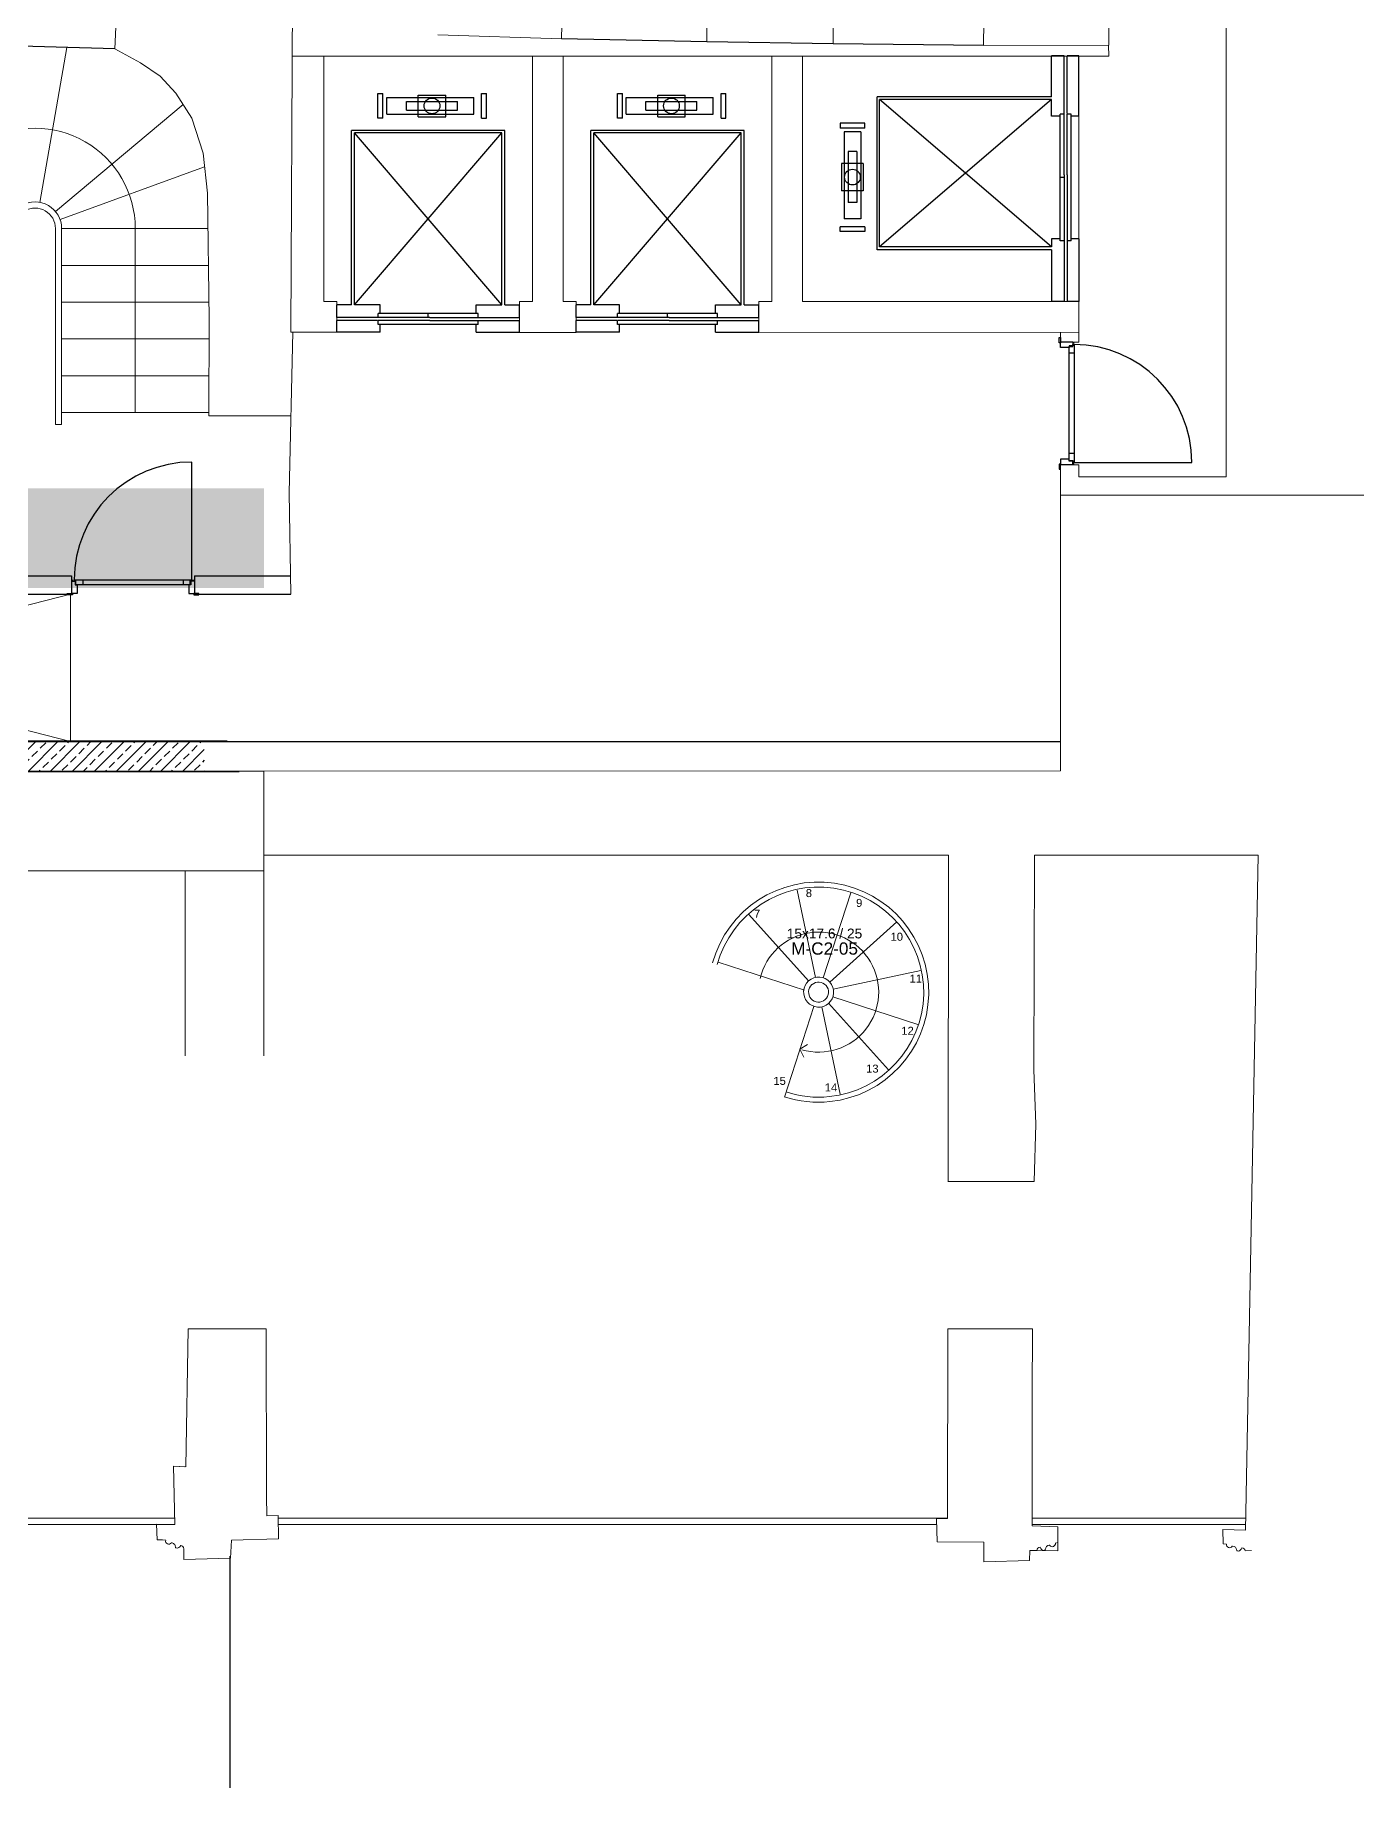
# Model space of a CAD drawing. Header units: millimetres. Extents: x 2562 to 7288, y 778 to 5635.
# Drawn here: x 6190 to 7272, y 1075 to 2503 of the extents above; entities that cross this region are included whole.
import ezdxf
from ezdxf.enums import TextEntityAlignment as Align

# ---------------------------------------------------------------- set-up
doc = ezdxf.new("R2010")
doc.units = ezdxf.units.MM
for name, color, linetype in [('0-gnl-asansor', 8, 'Continuous'), ('0-gnl-mevcut', 253, 'Continuous'), ('2-tef-aksesuar', 30, 'Continuous'), ('a-wall', 4, 'Continuous'), ('BH-DO-NOTLAR', 12, 'Continuous'), ('DUV-SOLİD', 251, 'Continuous'), ('x-ref_base plan 1$0$a-door', 2, 'Continuous'), ('x-ref_base plan 1$0$b-wall-conc', 144, 'Continuous')]:
    doc.layers.add(name, color=color, linetype=linetype)
for name, color, linetype, lineweight in [('x-ref_base plan 1$0$SHG-DETAIL LINE 0', 7, 'Continuous', 0), ('x-ref_base plan 1$0$SHG-STAIRS RAMPS', 150, 'Continuous', 13), ('x-ref_base plan 1$0$SHG-WALL-HATCH', 252, 'Continuous', 5), ('x-ref_base plan 1$0$SHG-WALLS', 6, 'Continuous', 30), ('x-ref_base plan 1$0$SHG-WALLS LOW LEVEL', 40, 'Continuous', 25), ('x-ref_base plan 1$0$SHG-WALLS-EXISTING', 214, 'Continuous', 18)]:
    doc.layers.add(name, color=color, linetype=linetype, lineweight=lineweight)
doc.styles.add('x-ref_base plan 1$0$geo-8', font='swissel.ttf', dxfattribs={"height": 8})

# ---------------------------------------------------------------- blocks, each defined once
blk = doc.blocks.new('x-ref_base plan 1$0$KAPI_100')
for p, q in [((-2, 11), (-2, 107)), ((-103.6, 0), (-99.4, 0)), ((-100, 10), (-100, 0)), ((-100, 10), (-97, 10)), ((-95.5, 0), (-100, 0)), ((-99.4, 10), (-99.4, 11)), ((-99.4, 0), (-99.4, -1.1)), ((-98, 11), (-2, 11)), ((-98, 10), (-98, 11)), ((-96.5, 10.1), (-98, 10.1)), ((-97, 10), (-97, 7)), ((-97, 7), (-95.5, 7)), ((-96.5, 7.1), (-96.5, 10.1)), ((-3.5, 7.1), (-96.5, 7.1)), ((-95.5, 7), (-95.5, 0)), ((-90.9, 11), (-90.9, 7.1)), ((-9.1, 11), (-9.1, 7.1)), ((-3, 7), (-4.5, 7)), ((-4.5, 7), (-4.5, 0)), ((-4.5, 0), (0, 0)), ((-3.5, 7.1), (-3.5, 10.1)), ((-3.5, 10.1), (-2, 10.1)), ((-3, 10), (-3, 7)), ((0, 10), (-3, 10)), ((-2, 10), (-2, 11)), ((-0.6, 10), (-0.6, 11)), ((-0.6, 0), (-0.6, -1.1)), ((3.6, 0), (-0.6, 0)), ((0, 10), (0, 0)), ((3.6, -1.1), (3.6, 0)), ((-103.6, -1.1), (-103.6, 0)), ((-99.4, -1.1), (-103.6, -1.1)), ((-0.6, -1.1), (3.6, -1.1))]:
    blk.add_line(p, q)
at = {"const_width": 0.392}
blk.add_lwpolyline([(-1.1, 10.6, -1), (-1.7, 10.6, -1)], format="xyb", close=True, dxfattribs=at)
blk.add_arc((-2, 11), 96, 90, 180)
blk = doc.blocks.new('x-ref_base plan 1$0$GE')
for p, q in [((51622.7, 11047.4), (51622.7, 11067.4)), ((51622.7, 11067.4), (51626.7, 11067.4)), ((51626.7, 11047.4), (51626.7, 11067.4)), ((51655.5, 11066.2), (51677.9, 11066.2)), ((51655.5, 11048.6), (51655.5, 11066.2)), ((51677.9, 11048.6), (51677.9, 11066.2)), ((51707.1, 11047.4), (51707.1, 11067.4)), ((51707.1, 11067.4), (51711.1, 11067.4)), ((51711.1, 11047.4), (51711.1, 11067.4)), ((51629.9, 11064.2), (51700.7, 11064.2)), ((51629.9, 11050.6), (51629.9, 11064.2)), ((51645.9, 11061), (51687.5, 11061)), ((51645.9, 11053.8), (51645.9, 11061)), ((51645.9, 11053.8), (51687.5, 11053.8)), ((51687.5, 11053.8), (51687.5, 11061)), ((51700.7, 11050.6), (51700.7, 11064.2)), ((51626.7, 11047.4), (51622.7, 11047.4)), ((51629.9, 11050.6), (51700.7, 11050.6)), ((51655.5, 11048.6), (51677.9, 11048.6)), ((51707.1, 11047.4), (51711.1, 11047.4)), ((51601.1, 10895.4), (51601.1, 11037.4)), ((51725.9, 11037.4), (51601.1, 11037.4)), ((51603.5, 10895.4), (51603.5, 11035.4)), ((51723.5, 10895.4), (51603.5, 11035.4)), ((51603.5, 10895.4), (51723.5, 11035.4)), ((51723.5, 11035.4), (51603.5, 11035.4)), ((51723.5, 10895.4), (51723.5, 11035.4)), ((51725.9, 10895.4), (51725.9, 11037.4)), ((51601.1, 10895.4), (51589.1, 10895.4)), ((51589.1, 10885), (51589.1, 10895.4)), ((51624.4, 10895.4), (51603.5, 10895.4)), ((51624.4, 10888.2), (51624.4, 10895.4)), ((51702.6, 10895.4), (51723.5, 10895.4)), ((51702.6, 10888.2), (51702.6, 10895.4)), ((51725.9, 10895.4), (51737.9, 10895.4)), ((51737.9, 10885), (51737.9, 10895.4)), ((51622.8, 10885), (51589.1, 10885)), ((51622.2, 10882.6), (51589.1, 10882.6)), ((51589.1, 10873), (51589.1, 10882.6)), ((51622.8, 10885), (51622.8, 10888.2)), ((51704.2, 10888.2), (51622.8, 10888.2)), ((51664.9, 10885), (51622.8, 10885)), ((51622.8, 10879.4), (51622.8, 10882.6)), ((51664.9, 10882.6), (51622.8, 10882.6)), ((51663.5, 10885), (51663.5, 10888.2)), ((51664.9, 10885), (51704.2, 10885)), ((51664.9, 10882.6), (51704.2, 10882.6)), ((51704.2, 10885), (51704.2, 10888.2)), ((51704.2, 10885), (51737.9, 10885)), ((51704.2, 10879.4), (51704.2, 10882.6)), ((51704.2, 10882.6), (51737.9, 10882.6)), ((51737.9, 10873), (51737.9, 10882.6)), ((51624.4, 10873), (51589.1, 10873)), ((51704.2, 10879.4), (51622.8, 10879.4)), ((51624.4, 10873), (51624.4, 10879.4)), ((51702.6, 10873), (51702.6, 10879.4)), ((51702.6, 10873), (51737.9, 10873))]:
    blk.add_line(p, q)
blk.add_circle((51666.7, 11057.4), 6.4)
blk = doc.blocks.new('x-ref_base plan 1$0$SE')
for p, q in [((52186, 11062.1), (52186, 11095.4)), ((52196.4, 11095.4), (52186, 11095.4)), ((52196.4, 11047.9), (52196.4, 11095.4)), ((52198.8, 11048.5), (52198.8, 11095.4)), ((52208.4, 11095.4), (52198.8, 11095.4)), ((52208.4, 11046.3), (52208.4, 11095.4)), ((52186, 11062.1), (52044, 11062.1)), ((52044, 10937.3), (52044, 11062.1)), ((52186, 11059.7), (52046, 11059.7)), ((52186, 10939.7), (52046, 11059.7)), ((52186, 11059.7), (52046, 10939.7)), ((52046, 10939.7), (52046, 11059.7)), ((52186, 11046.3), (52186, 11059.7)), ((52034, 11040.6), (52014, 11040.6)), ((52014, 11040.6), (52014, 11036.6)), ((52034, 11036.6), (52034, 11040.6)), ((52193.2, 11046.3), (52186, 11046.3)), ((52196.4, 11047.9), (52193.2, 11047.9)), ((52193.2, 10944.7), (52193.2, 11047.9)), ((52196.4, 10998.4), (52196.4, 11047.9)), ((52202, 11047.9), (52198.8, 11047.9)), ((52198.8, 10998.4), (52198.8, 11047.9)), ((52202, 10944.7), (52202, 11047.9)), ((52208.4, 11046.3), (52202, 11046.3)), ((52034, 11036.6), (52014, 11036.6)), ((52017.2, 11033.4), (52017.2, 10962.6)), ((52030.8, 11033.4), (52017.2, 11033.4)), ((52030.8, 11033.4), (52030.8, 10962.6)), ((52020.4, 11017.4), (52020.4, 10975.8)), ((52027.6, 11017.4), (52020.4, 11017.4)), ((52027.6, 11017.4), (52027.6, 10975.8)), ((52015.2, 11007.8), (52015.2, 10985.4)), ((52032.8, 11007.8), (52015.2, 11007.8)), ((52032.8, 11007.8), (52032.8, 10985.4)), ((52196.4, 10996.3), (52193.2, 10996.3)), ((52196.4, 10998.4), (52196.4, 10944.7)), ((52198.8, 10998.4), (52198.8, 10944.7)), ((52032.8, 10985.4), (52015.2, 10985.4)), ((52027.6, 10975.8), (52020.4, 10975.8)), ((52034, 10956.2), (52014, 10956.2)), ((52014, 10952.2), (52014, 10956.2)), ((52034, 10952.2), (52014, 10952.2)), ((52030.8, 10962.6), (52017.2, 10962.6)), ((52034, 10956.2), (52034, 10952.2)), ((52186, 10939.7), (52046, 10939.7)), ((52186, 10946.3), (52186, 10939.7)), ((52193.2, 10946.3), (52186, 10946.3)), ((52196.4, 10944.7), (52193.2, 10944.7)), ((52196.4, 10944.7), (52196.4, 10895.2)), ((52202, 10944.7), (52198.8, 10944.7)), ((52198.8, 10944.7), (52198.8, 10895.2)), ((52208.4, 10946.3), (52202, 10946.3)), ((52208.4, 10946.3), (52208.4, 10895.2)), ((52186, 10937.3), (52044, 10937.3)), ((52186, 10937.3), (52186, 10895.2)), ((52196.4, 10895.2), (52186, 10895.2)), ((52208.4, 10895.2), (52198.8, 10895.2))]:
    blk.add_line(p, q)
blk.add_circle((52024, 10996.6), 6.4)
blk = doc.blocks.new('REINFORCEMENT')
at = {"layer": 'DUV-SOLİD'}
h = blk.add_hatch(dxfattribs=at)
h.set_pattern_fill('ANSI33', color=256, scale=2, style=0)
h.set_pattern_definition([(45, (-31498.619, -9036.518), (-8.980256, 8.980256), []), (45, (-31489.638, -9036.518), (-8.980256, 8.980256), [6.35, -3.175])])
h.paths.add_polyline_path([(-27533.4, -6515.9), (-28208.9, -6515.9), (-28208.9, -6515.2), (-28414.9, -6515.2), (-28414.9, -6547.2), (-28424.9, -6547.2), (-28424.9, -6633.7), (-28355.9, -6633.7), (-28355.9, -6582.7), (-28269.9, -6582.7), (-28269.9, -6633.7), (-28244.9, -6633.7), (-28244.9, -6540.2), (-27532.5, -6540.2)])
at = {"layer": 'a-wall'}
for p, q in [((-28414.9, -6515.2), (-27514.6, -6515.2)), ((-28244.9, -6540.2), (-27504.8, -6540.2))]:
    blk.add_line(p, q, dxfattribs=at)
blk = doc.blocks.new('boh')
at = {"layer": '0-gnl-mevcut'}
blk.add_blockref('REINFORCEMENT', (-22625.96, -13503.28), dxfattribs=at)
blk.add_blockref('REINFORCEMENT', (-22625.96, -13503.28), dxfattribs=at)
blk.add_blockref('REINFORCEMENT', (-22625.96, -13503.28), dxfattribs=at)

msp = doc.modelspace()

# ---------------------------------------------------------------- hatches: boundary and pattern name
at = {"layer": 'x-ref_base plan 1$0$SHG-WALL-HATCH'}
msp.add_hatch(color=256, dxfattribs=at).paths.add_polyline_path([(6135.09, 2052.16), (6376.03, 2052.16), (6375.98, 2133.33), (5590.6, 2133.34), (5590.6, 2039.61), (6030.6, 2039.61), (6030.6, 1528.8), (6025.6, 1528.8), (6025.6, 1510.11), (6087.65, 1509.66), (6135.09, 1509.66), (6135.09, 1529.87)])

# ---------------------------------------------------------------- linework, layer by layer
at = {"layer": '2-tef-aksesuar'}
msp.add_line((6348.3, 1263.6), (6348.3, 1074.75), dxfattribs=at)
at = {"layer": 'x-ref_base plan 1$0$b-wall-conc'}
msp.add_line((6839.43, 2495.49), (6736.56, 2497.19), dxfattribs=at)
at = {"layer": 'x-ref_base plan 1$0$SHG-DETAIL LINE 0'}
for p, q in [((6149.83, 1294.37), (6303.4, 1294.37)), ((6149.83, 1289.37), (6303.4, 1289.37)), ((6387.79, 1294.37), (6932.68, 1294.37)), ((6387.79, 1289.37), (6923.83, 1289.37)), ((7001.61, 1289.37), (7175.43, 1289.37)), ((7001.62, 1294.37), (7175.53, 1294.37))]:
    msp.add_line(p, q, dxfattribs=at)
at = {"layer": 'x-ref_base plan 1$0$SHG-STAIRS RAMPS'}
for p, q in [((6193.35, 2366.32), (6215.58, 2492.4)), ((7039.71, 2285.51), (7039.71, 2485.49)), ((6206.16, 2358.93), (6310.13, 2446.17)), ((6209.91, 2352.42), (6327.67, 2395.28)), ((6206.22, 2185.46), (6206.22, 2345.03)), ((6211.22, 2185.46), (6211.22, 2345.03)), ((6211.22, 2345.03), (6330.3, 2345.03)), ((6271.04, 2195.03), (6271.22, 2345.03)), ((6211.22, 2315.03), (6330.69, 2315.03)), ((6211.22, 2285.03), (6331.08, 2285.03)), ((6211.22, 2255.03), (6331.25, 2255.03)), ((6211.22, 2225.03), (6331.24, 2225.03)), ((6211.22, 2185.46), (6206.22, 2185.46)), ((6211.22, 2195.03), (6331.23, 2195.03)), ((6218.32, 2047.11), (6218.32, 1927.11)), ((6825.18, 1734.97), (6810.1, 1806.17)), ((6831.49, 1734.63), (6854.04, 1803.83)), ((6819.53, 1732.1), (6770.88, 1786.22)), ((6836.8, 1731.18), (6891.35, 1780.22)), ((6816.11, 1724.61), (6745.79, 1747.52)), ((6839.67, 1725.54), (6910.86, 1740.62)), ((6835.88, 1713.92), (6884.53, 1659.8)), ((6839.33, 1719.22), (6908.53, 1696.68)), ((6823.92, 1711.39), (6799.83, 1637.44)), ((6830.24, 1711.05), (6845.31, 1639.85)), ((6812.5, 1676.54), (6818.68, 1680.41)), ((6812.5, 1676.54), (6815.64, 1669.96))]:
    msp.add_line(p, q, dxfattribs=at)
msp.add_lwpolyline([(6218.32, 2047.11), (5984.32, 1987.11), (6218.32, 1927.11)], dxfattribs=at)
for centre, radius, start, end in [((6189.59, 2345.03), 81.62, 359.99944, 180.00056), ((6189.59, 2345.03), 21.62, 359.99944, 180.00056), ((6189.59, 2345.03), 16.62, 359.99944, 180.00056), ((6827.71, 1723.01), 89.65, 275.87837, 164.55844), ((6827.71, 1723.01), 85.57, 275.87837, 164.6826), ((6827.71, 1723.01), 48.9, 253.78859, 166.73338), ((6827.71, 1723.01), 12.22, 119.96054, 119.95649), ((6827.71, 1723.01), 8.15, 131.49345, 131.29267), ((6827.71, 1723.01), 89.65, 251.95319, 275.87837), ((6827.71, 1723.01), 85.57, 251.95319, 275.87837)]:
    msp.add_arc(centre, radius, start, end, dxfattribs=at)
at = {"layer": 'x-ref_base plan 1$0$SHG-WALL-HATCH'}
msp.add_lwpolyline([(6087.65, 1279.32), (6135.09, 1279.32), (6135.09, 1299.54), (6135.09, 1821.82), (6376.03, 1821.82), (6375.98, 1903), (5615.6, 1903.01), (5615.6, 1834.27), (6050.6, 1834.27), (6050.6, 1298.47), (6025.6, 1298.47), (6025.6, 1279.77), (6087.65, 1279.32)], close=True, dxfattribs=at)
at = {"layer": 'x-ref_base plan 1$0$SHG-WALLS'}
for p, q in [((6047.95, 2062.11), (6219.36, 2062.11)), ((6219.36, 2062.11), (6219.36, 2047.11)), ((6319.36, 2062.11), (6319.36, 2047.11)), ((6319.36, 2062.11), (6397.79, 2062.11)), ((6048.51, 2047.11), (6219.36, 2047.11)), ((6319.36, 2047.11), (6397.79, 2047.11)), ((5664.17, 1927.11), (7024.72, 1927.11))]:
    msp.add_line(p, q, dxfattribs=at)
at = {"layer": 'x-ref_base plan 1$0$SHG-WALLS LOW LEVEL'}
for p, q in [((6736.56, 2497.19), (6618.23, 2499.61)), ((6736.56, 2497.19), (6618.23, 2499.61)), ((6254.43, 2491.28), (6127.64, 2494.94)), ((6962.09, 2494.15), (6839.43, 2495.49)), ((6962.09, 2494.15), (6839.43, 2495.49))]:
    msp.add_line(p, q, dxfattribs=at)
at = {"layer": 'x-ref_base plan 1$0$SHG-WALLS-EXISTING'}
for p, q in [((7159.73, 2599.59), (7159.73, 2142.73)), ((6254.43, 2491.28), (6258.93, 2584.73)), ((6399.49, 2584.72), (6397.82, 2260.51)), ((6618.23, 2499.61), (6620.32, 2582.25)), ((6736.56, 2497.19), (6737.46, 2580.99)), ((6839.43, 2495.49), (6840.34, 2579.88)), ((6962.09, 2494.15), (6963, 2578.56)), ((7063.97, 2494.5), (7063.47, 2578.2)), ((6618.23, 2499.61), (6517.47, 2502.88)), ((6275.4, 2479.87), (6254.43, 2491.28)), ((7063.97, 2485.49), (6399, 2485.49)), ((6424.71, 2285.51), (6424.71, 2485.49)), ((6594.71, 2285.51), (6594.71, 2485.49)), ((6619.71, 2285.49), (6619.71, 2485.49)), ((6839.43, 2495.49), (6736.56, 2497.19)), ((6789.71, 2285.51), (6789.71, 2485.49)), ((6814.71, 2285.51), (6814.71, 2485.49)), ((7063.97, 2494.5), (6962.09, 2494.15)), ((7063.97, 2494.5), (6962.09, 2494.15)), ((7063.97, 2485.49), (7063.89, 2494.5)), ((6291.47, 2469), (6275.4, 2479.87)), ((6304.3, 2455.3), (6291.47, 2469)), ((6317.3, 2434.95), (6304.3, 2455.3)), ((6326.48, 2406.52), (6317.3, 2434.95)), ((6329.92, 2373.83), (6326.48, 2406.52)), ((6331.26, 2271.25), (6329.92, 2373.83)), ((6435.31, 2285.51), (6424.71, 2285.51)), ((6435.31, 2285.51), (6435.31, 2260.51)), ((6584.11, 2285.51), (6594.71, 2285.51)), ((6584.11, 2285.51), (6584.11, 2260.37)), ((6630.31, 2285.49), (6619.71, 2285.49)), ((6630.31, 2285.49), (6630.31, 2260.37)), ((6779.11, 2285.51), (6779.11, 2265.51)), ((6779.11, 2285.51), (6789.71, 2285.51)), ((6814.71, 2285.51), (7039.71, 2285.51)), ((7039.71, 2285.51), (7039.71, 2260.43)), ((6331.22, 2192.36), (6331.26, 2271.25)), ((6396.4, 2129.68), (6399.64, 2260.51)), ((6435.31, 2260.51), (6397.82, 2260.51)), ((6584.11, 2260.37), (6630.31, 2260.37)), ((6779.11, 2260.51), (7039.71, 2260.43)), ((7024.71, 2260.43), (7024.71, 2252.55)), ((7039.71, 2260.43), (7039.71, 2252.55)), ((7039.71, 2252.55), (7024.71, 2252.55)), ((6331.22, 2192.36), (6397.95, 2192.36)), ((7024.74, 2152.55), (7024.74, 1903.19)), ((7039.74, 2152.55), (7024.74, 2152.55)), ((7039.74, 2152.55), (7039.74, 2142.73)), ((7159.73, 2142.73), (7039.74, 2142.73)), ((7159.73, 2142.73), (7039.74, 2142.73)), ((6396.4, 2129.68), (6397.79, 2047.05)), ((7159.73, 2127.73), (7024.74, 2127.73)), ((7271.8, 2127.73), (7024.74, 2127.73)), ((5615.6, 1902.77), (7024.74, 1903.19)), ((6933.6, 1834.56), (6376.03, 1834.56)), ((6376.03, 1834.56), (6376.03, 1671.2)), ((6933.15, 1568.7), (6933.6, 1834.56)), ((7003.53, 1834.56), (7002.94, 1659.71)), ((7003.53, 1834.56), (7185.77, 1834.56)), ((7175.34, 1284.59), (7185.77, 1834.56)), ((6134.93, 1821.82), (6311.91, 1821.82)), ((6311.91, 1821.82), (6311.91, 1671.2)), ((7004.6, 1615.4), (7002.94, 1659.71)), ((7002.94, 1659.71), (7004.6, 1615.4)), ((7003.29, 1568.7), (7004.6, 1615.4)), ((7004.6, 1615.4), (7003.29, 1568.7)), ((6932.94, 1568.7), (7003.29, 1568.7)), ((6312.34, 1336.41), (6314.22, 1448.7)), ((6314.22, 1448.7), (6377.72, 1448.7)), ((6377.95, 1312.48), (6377.72, 1448.7)), ((6932.68, 1294.35), (6932.94, 1448.7)), ((6932.94, 1448.7), (7001.8, 1448.7)), ((7001.74, 1394.77), (7001.8, 1448.7)), ((7001.74, 1394.77), (7001.8, 1448.7)), ((7001.61, 1288.31), (7001.74, 1394.77)), ((6311.37, 1336.44), (6302.36, 1336.73)), ((6312.34, 1336.41), (6302.36, 1336.73)), ((6303.4, 1289.37), (6302.36, 1336.73)), ((6378.45, 1296.53), (6377.95, 1312.48)), ((6288.51, 1289.52), (6303.4, 1289.37)), ((6288.94, 1276.93), (6288.51, 1289.52)), ((6288.94, 1276.93), (6288.51, 1289.52)), ((6387.45, 1296.72), (6378.45, 1296.53)), ((6387.9, 1277.73), (6387.45, 1296.72)), ((6923.68, 1294.08), (6932.68, 1294.35)), ((6924.29, 1275.09), (6923.68, 1294.08)), ((7022.44, 1287.4), (7001.61, 1288.31)), ((7022.44, 1287.4), (7022.57, 1274.58)), ((7156.94, 1285.16), (7175.34, 1284.59)), ((7157.23, 1273.52), (7156.94, 1285.16)), ((6288.94, 1276.93), (6293.44, 1276.91)), ((6293.44, 1276.91), (6295.96, 1276.49)), ((6348.74, 1261.95), (6349.46, 1276.55)), ((6349.46, 1276.55), (6348.74, 1261.95)), ((6349.46, 1276.55), (6387.9, 1277.73)), ((6387.9, 1277.73), (6349.46, 1276.55)), ((6962.29, 1274.96), (6924.29, 1275.09)), ((6962.38, 1258.96), (6962.29, 1274.96)), ((7022.57, 1274.58), (7020.54, 1274.27)), ((7022.57, 1274.58), (7022.54, 1268.02)), ((7157.23, 1273.52), (7159.78, 1273.35)), ((6310.88, 1260.72), (6310.63, 1269.65)), ((6310.88, 1260.72), (6348.74, 1261.95)), ((6348.74, 1261.95), (6310.88, 1260.72)), ((6999.44, 1259.9), (6962.38, 1258.96)), ((6999.69, 1268.19), (6999.44, 1259.9)), ((6999.69, 1268.19), (7005.54, 1268.28)), ((7022.54, 1268.02), (7005.54, 1268.28)), ((7175.01, 1267.97), (7180.19, 1268.27))]:
    msp.add_line(p, q, dxfattribs=at)
msp.add_lwpolyline([(6304.28, 1270.25, 0.3845421), (6308.26, 1272.33)], format="xyb", dxfattribs=at)
for centre, radius, start, end in [((6298.6, 1276.03), 2.68, 170.04453, 244.76975), ((6298.54, 1275.91), 2.55, 244.76975, 324.4471), ((6300.57, 1271.15), 3.28, 358.71856, 89.33955), ((6304.78, 1271.02), 0.923, 177.02336, 237.02467), ((6307.88, 1269.61), 2.75, 0.87494, 82.11575), ((7015.65, 1269.17), 3.28, 91.92914, 178.99489), ((7015.58, 1272.06), 0.399, 36.82542, 95.17106), ((7017.94, 1273.82), 2.55, 216.82542, 292.19976), ((7017.89, 1273.95), 2.68, 292.19976, 6.92499), ((7162.45, 1273.13), 2.68, 175.40159, 250.12681), ((7162.4, 1273.01), 2.55, 250.12681, 325.50115), ((7164.83, 1271.34), 0.399, 87.15551, 145.50115), ((7164.87, 1268.45), 3.28, 3.33168, 90.39744), ((7008.28, 1268.03), 2.75, 94.85376, 174.67592), ((7011.56, 1271.98), 3.72, 199.14675, 265.71442), ((7011.34, 1269.17), 0.899, 265.71442, 308.88063), ((7011.45, 1269.27), 0.923, 299.94484, 357.29969), ((7169.07, 1268.72), 0.923, 185.02688, 242.38173), ((7169.18, 1268.63), 0.899, 233.44595, 276.61216), ((7168.85, 1271.43), 3.72, 276.61216, 343.17982), ((7172.29, 1267.61), 2.75, 7.65065, 87.47281)]:
    msp.add_arc(centre, radius, start, end, dxfattribs=at)

# ---------------------------------------------------------------- block references
at = {"layer": '0-gnl-asansor'}
for name, p in [('x-ref_base plan 1$0$SE', (-45168.74, -8609.7)), ('x-ref_base plan 1$0$GE', (-45153.84, -8612.48)), ('x-ref_base plan 1$0$GE', (-44958.84, -8612.48))]:
    msp.add_blockref(name, p, dxfattribs=at)
at = {"layer": '0-gnl-mevcut'}
msp.add_blockref('REINFORCEMENT', (33860.55, 8442.97), dxfattribs=at)
msp.add_blockref('REINFORCEMENT', (33860.55, 8442.97), dxfattribs=at)
msp.add_blockref('REINFORCEMENT', (33860.55, 8442.97), dxfattribs=at)
msp.add_blockref('REINFORCEMENT', (33860.55, 8442.97), dxfattribs=at)
at = {"layer": 'BH-DO-NOTLAR'}
msp.add_blockref('boh', (56486.51, 21946.25), dxfattribs=at)
at = {"layer": 'x-ref_base plan 1$0$a-door', "rotation": 270}
msp.add_blockref('x-ref_base plan 1$0$KAPI_100', (7024.71, 2152.55), dxfattribs=at)
at = {"layer": 'x-ref_base plan 1$0$a-door'}
msp.add_blockref('x-ref_base plan 1$0$KAPI_100', (6319.36, 2047.8), dxfattribs=at)

# ---------------------------------------------------------------- texts
at = {"layer": 'x-ref_base plan 1$0$SHG-STAIRS RAMPS', "style": 'x-ref_base plan 1$0$geo-8'}
for s, height, p in [('8', 6.52, (6819.79, 1800.43)), ('7', 6.52, (6777.68, 1783.67)), ('9', 6.52, (6860.76, 1792.41)), ('15x17.6 / 25', 8, (6832.49, 1766.77)), ('10', 6.52, (6891.34, 1764.87)), ('M-C2-05', 10, (6832.57, 1753.51)), ('11', 6.52, (6906.85, 1730.75)), ('12', 6.52, (6900.12, 1688.23)), ('13', 6.52, (6871.47, 1657.43)), ('15', 6.52, (6795.93, 1647.45)), ('14', 6.52, (6837.76, 1642.07))]:
    msp.add_text(s, height=height, dxfattribs=at).set_placement(p, align=Align.CENTER)

doc.saveas('drawing.dxf')
